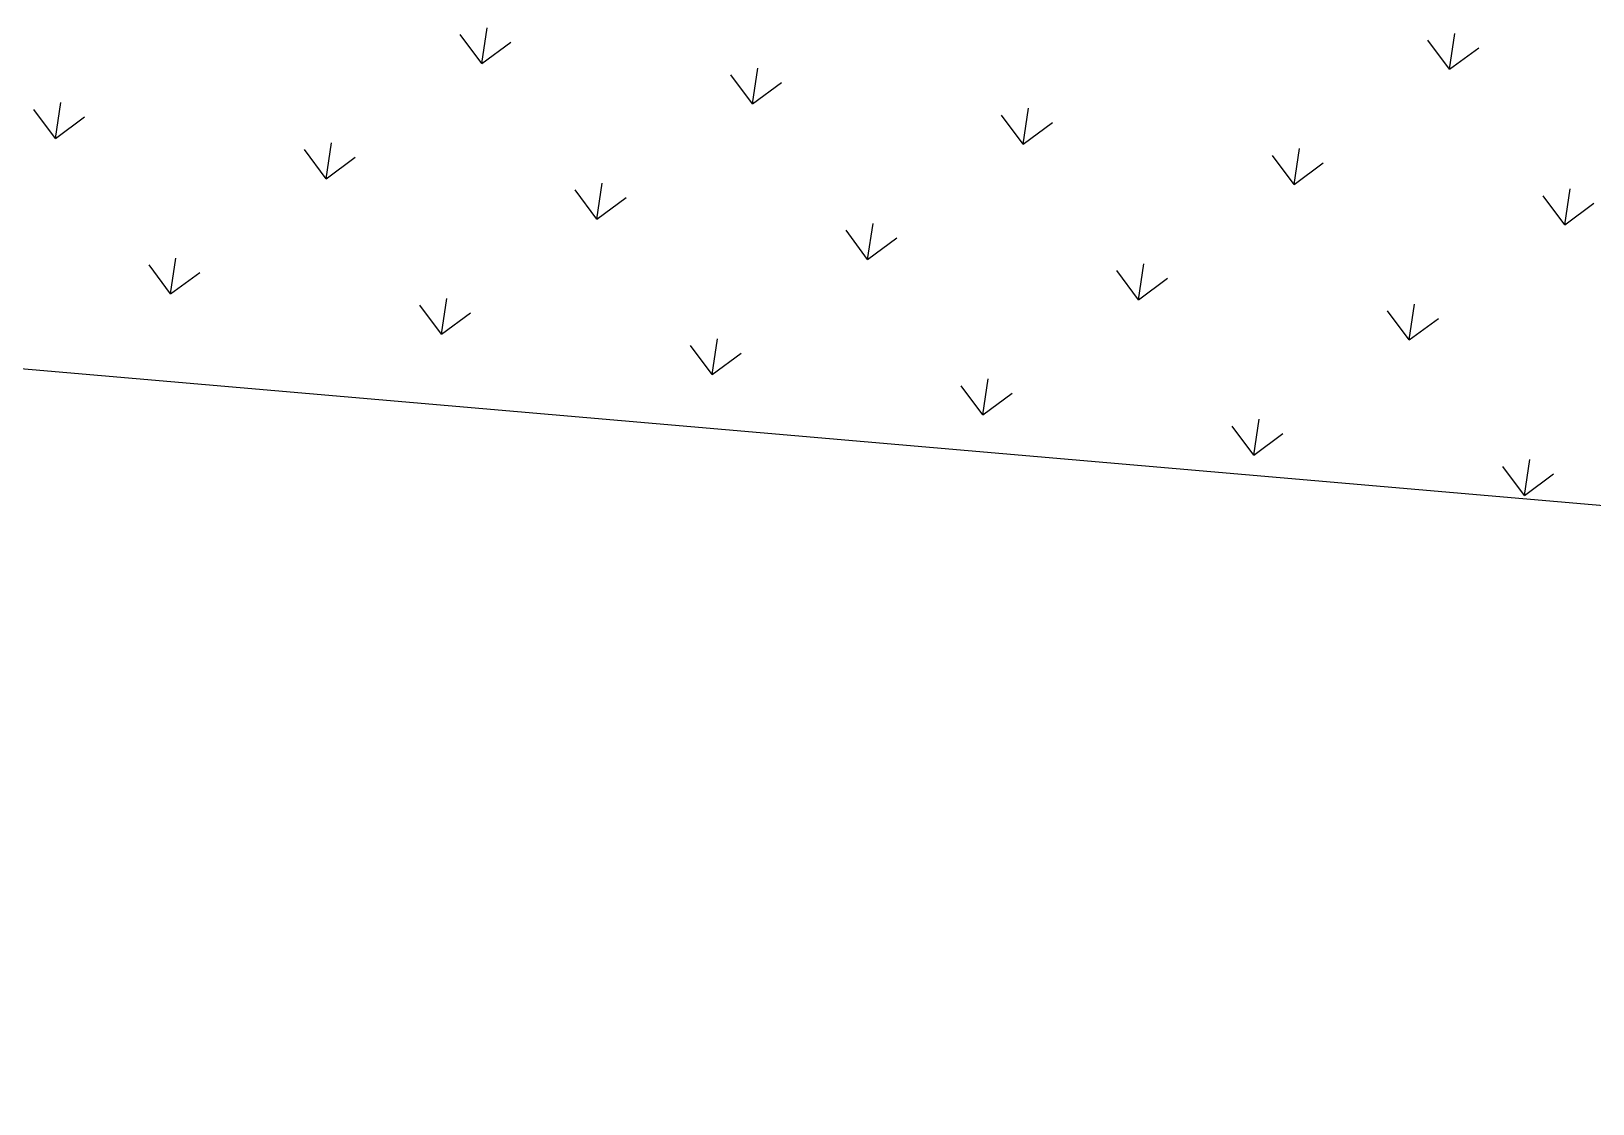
# Model space of a CAD drawing. Header units: millimetres. Extents: x 338 to 506, y 179 to 335.
# Drawn here: x 378.26 to 394.65, y 190.07 to 201.33 of the extents above; entities that cross this region are included whole.
import ezdxf

# ---------------------------------------------------------------- set-up
doc = ezdxf.new("R2010")
doc.units = ezdxf.units.MM
for name, color, linetype in [('ANDEN', 251, 'Continuous'), ('ARBUSTO', 63, 'Continuous'), ('MUROS', 32, 'Continuous')]:
    doc.layers.add(name, color=color, linetype=linetype)

# ---------------------------------------------------------------- blocks, each defined once
blk = doc.blocks.new('*X870')
at = {"color": 0}
for p, q in [((16.126, 109.805), (16.395, 110.074)), ((16.126, 109.805), (16.395, 109.535)), ((16.126, 109.805), (16.507, 109.805)), ((14.689, 108.368), (14.958, 108.637)), ((14.689, 108.368), (14.958, 108.099)), ((14.689, 108.368), (15.07, 108.368)), ((16.126, 106.931), (16.395, 107.201)), ((16.126, 106.931), (16.395, 106.662)), ((16.126, 106.931), (16.507, 106.931)), ((14.689, 105.494), (14.958, 105.764)), ((17.563, 105.494), (17.832, 105.764)), ((14.689, 105.494), (14.958, 105.225)), ((14.689, 105.494), (15.07, 105.494)), ((17.563, 105.494), (17.832, 105.225)), ((17.563, 105.494), (17.944, 105.494)), ((16.126, 104.057), (16.395, 104.327)), ((16.126, 104.057), (16.395, 103.788)), ((16.126, 104.057), (16.507, 104.057)), ((14.689, 102.621), (14.958, 102.89)), ((17.563, 102.621), (17.832, 102.89)), ((14.689, 102.621), (14.958, 102.351)), ((14.689, 102.621), (15.07, 102.621)), ((17.563, 102.621), (17.832, 102.351)), ((17.563, 102.621), (17.944, 102.621)), ((16.126, 101.184), (16.395, 101.453)), ((16.126, 101.184), (16.395, 100.914)), ((16.126, 101.184), (16.507, 101.184)), ((14.689, 99.747), (14.958, 100.016)), ((17.563, 99.747), (17.832, 100.016)), ((14.689, 99.747), (14.958, 99.478)), ((14.689, 99.747), (15.07, 99.747)), ((17.563, 99.747), (17.832, 99.478)), ((17.563, 99.747), (17.944, 99.747)), ((16.126, 98.31), (16.395, 98.58)), ((16.126, 98.31), (16.395, 98.041)), ((16.126, 98.31), (16.507, 98.31)), ((14.689, 96.873), (14.958, 97.143)), ((17.563, 96.873), (17.832, 97.143)), ((14.689, 96.873), (14.958, 96.604)), ((14.689, 96.873), (15.07, 96.873)), ((17.563, 96.873), (17.832, 96.604)), ((17.563, 96.873), (17.944, 96.873)), ((16.126, 95.436), (16.395, 95.706)), ((19, 95.436), (19.269, 95.706)), ((16.126, 95.436), (16.395, 95.167)), ((16.126, 95.436), (16.507, 95.436)), ((19, 95.436), (19.269, 95.167)), ((19, 95.436), (19.381, 95.436)), ((14.689, 94), (14.958, 94.269)), ((17.563, 94), (17.832, 94.269)), ((14.689, 94), (14.958, 93.73)), ((14.689, 94), (15.07, 94)), ((17.563, 94), (17.832, 93.73)), ((17.563, 94), (17.944, 94))]:
    blk.add_line(p, q, dxfattribs=at)
blk = doc.blocks.new('A$C7152A42C')
at = {"layer": 'ARBUSTO'}
blk.add_line((11.20719, 149.96312), (19.19219, 20.37929), dxfattribs=at)
at = {"layer": 'ANDEN', "color": 85, "linetype": 'Continuous'}
blk.add_blockref('*X870', (0, 0), dxfattribs=at)

msp = doc.modelspace()

# ---------------------------------------------------------------- block references
at = {"layer": 'MUROS', "color": 32, "rotation": 81.53046525965426}
msp.add_blockref('A$C7152A42C', (484.748, 168.084), dxfattribs=at)

doc.saveas('drawing.dxf')
